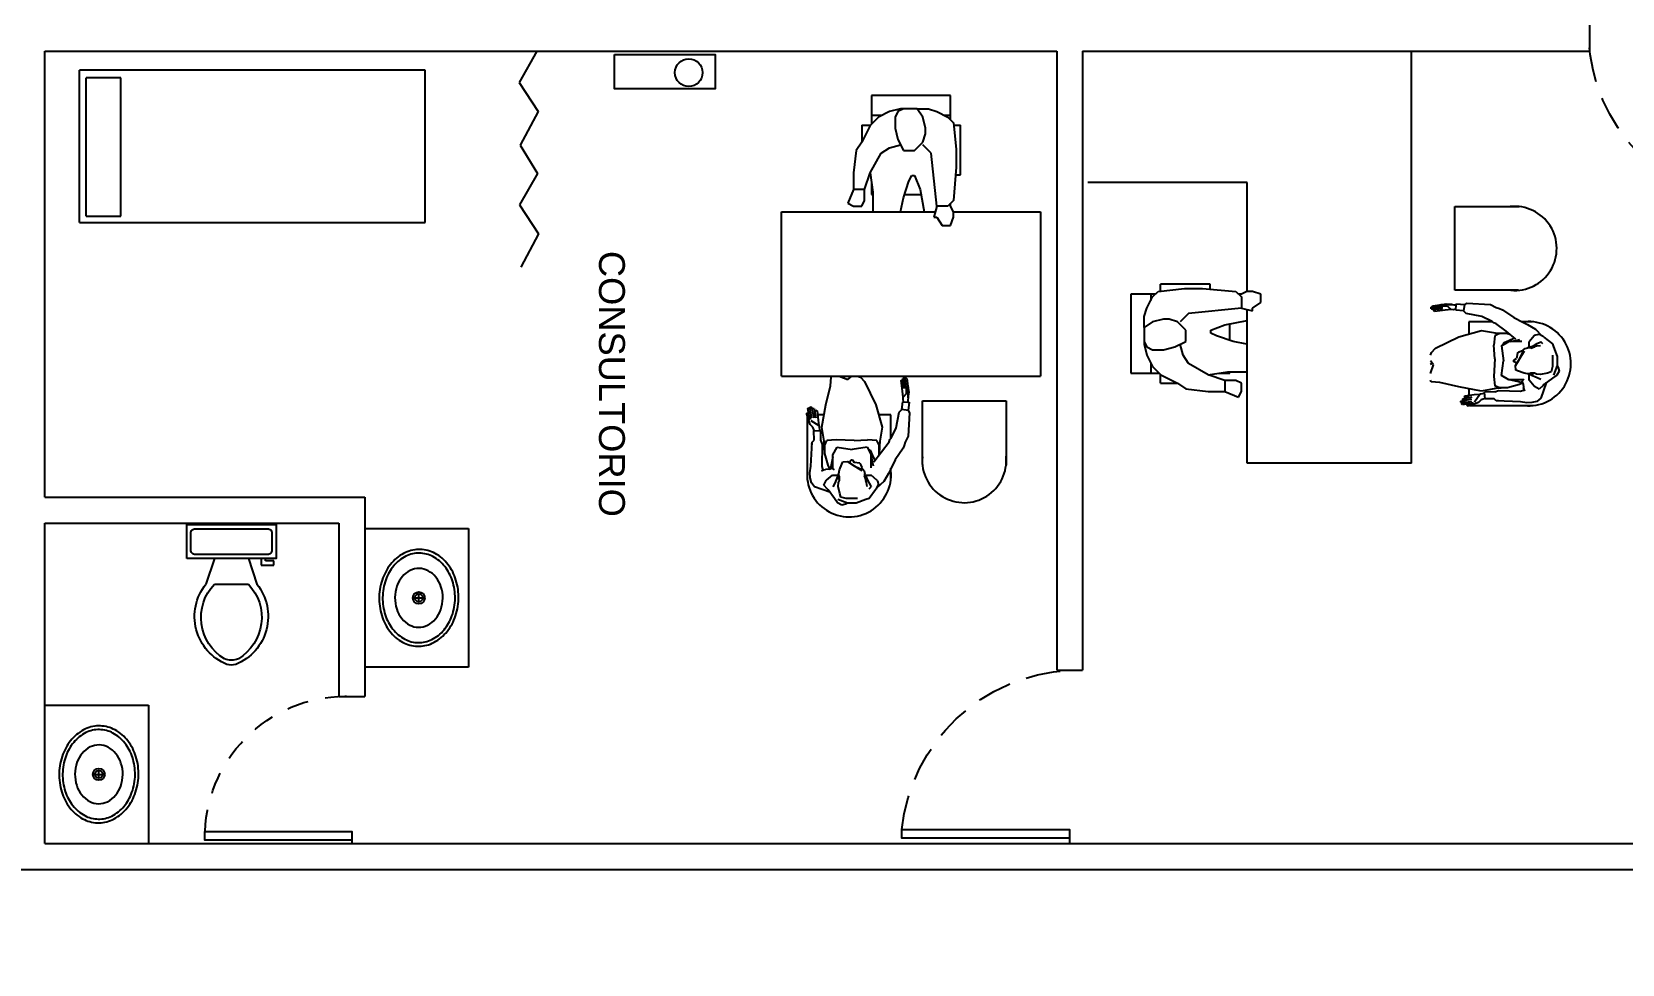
# Model space of a CAD drawing. Header units: millimetres. Extents: x -1615 to -538, y 177 to 397.
# Drawn here: x -1153.12 to -1143.93, y 309.18 to 314.56 of the extents above; entities that cross this region are included whole.
import ezdxf

# ---------------------------------------------------------------- set-up
doc = ezdxf.new("R2010")
doc.units = ezdxf.units.MM
doc.linetypes.add('HIDDEN2', pattern=[0.1875, 0.125, -0.0625])
doc.linetypes.add('OCULTA2', pattern=[0.3, 0.2, -0.1])
for name, color, linetype in [('MUEB', 251, 'Continuous'), ('MUROS', 1, 'Continuous'), ('VENT', 4, 'Continuous')]:
    doc.layers.add(name, color=color, linetype=linetype)
doc.layers.add('nom-esp', color=7, linetype='Continuous', lineweight=20)
doc.styles.get("Standard").update_dxf_attribs({"font": 'stylu.ttf'})
doc.dimstyles.new('ISO-25', dxfattribs={"dimtxt": 0.5, "dimasz": 0.5, "dimexe": 0.5, "dimexo": 0.625, "dimtad": 0, "dimtih": 1, "dimtoh": 1, "dimtxsty": 'Standard', "dimblk": 'ARCHTICK', "dimcen": 2.5, "dimadec": 0, "dimazin": 0, "dimtfac": 1, "dimtmove": 0, "dimatfit": 3, "dimfxl": 0, "dimarcsym": 0})

# ---------------------------------------------------------------- blocks, each defined once
blk = doc.blocks.new('A$C31F15ED4')
at = {"layer": 'VENT'}
blk.add_line((0, 0.03), (0, 0), dxfattribs=at)
blk.add_lwpolyline([(0, 0.03), (0.97, 0.03), (0.97, 0.08), (0, 0.08)], close=True, dxfattribs=at)
at = {"layer": 'VENT', "linetype": 'OCULTA2'}
blk.add_arc((-0.0506, -0.0247), 1.026, 5.85871, 87.1721, dxfattribs=at)
blk = doc.blocks.new('Sink - Oval top')
for p, q in [((-1, 0), (1, 0)), ((0, 1), (0, -1))]:
    blk.add_line(p, q)
at = {"linetype": 'Continuous'}
for points in [[(-12.23, 0.39, 0.117634), (-11.46, -3.36, 0.104469), (-8.88, -6.8, 0.090016), (-5.08, -9.07, 0.08192), (-0.32, -10.02, 0.08192), (4.49, -9.38, 0.090016), (8.42, -7.36, 0.104469), (11.22, -4.09, 0.117634), (12.23, -0.39, 0.117634), (11.46, 3.36, 0.104469), (8.88, 6.8, 0.090016), (5.08, 9.07, 0.08192), (0.32, 10.02, 0.08192), (-4.49, 9.38, 0.090016), (-8.42, 7.36, 0.104469), (-11.22, 4.09, 0.117634)], [(-11.29, 0.16, 0.118622), (-10.52, -3.25, 0.104678), (-8.07, -6.36, 0.089562), (-4.54, -8.37, 0.081185), (-0.13, -9.15, 0.081185), (4.3, -8.49, 0.089562), (7.89, -6.58, 0.104678), (10.42, -3.55, 0.118622), (11.29, -0.16, 0.118622), (10.52, 3.25, 0.104678), (8.07, 6.36, 0.089562), (4.54, 8.37, 0.081185), (0.13, 9.15, 0.081185), (-4.3, 8.49, 0.089562), (-7.89, 6.58, 0.104678), (-10.42, 3.55, 0.118622)], [(-7.42, 0.08, 0.118283), (-6.91, -2.17, 0.104607), (-5.29, -4.21, 0.089718), (-2.97, -5.53, 0.081436), (-0.07, -6.04, 0.081436), (2.84, -5.59, 0.089718), (5.2, -4.33, 0.104607), (6.86, -2.32, 0.118283), (7.42, -0.08, 0.118283), (6.91, 2.17, 0.104607), (5.29, 4.21, 0.089718), (2.97, 5.53, 0.081436), (0.07, 6.04, 0.081436), (-2.84, 5.59, 0.089718), (-5.2, 4.33, 0.104607), (-6.86, 2.32, 0.118283)]]:
    blk.add_lwpolyline(points, format="xyb", close=True, dxfattribs=at)
for radius in [1.5, 1]:
    blk.add_circle((0, 0), radius)
blk = doc.blocks.new('Toilet - top')
for p, q in [((9.5, -6), (9.5, -2)), ((-10, -8.5), (-8, -8.5)), ((-10, -9.5), (-10, -8.5)), ((-7, -9.5), (-10, -9.5)), ((-8, -8.5), (-8, -8)), ((-7, -8), (-7, -9.5)), ((-4, -8), (-6, -14)), ((4, -8), (6, -14)), ((4, -14), (-4, -14))]:
    blk.add_line(p, q)
blk.add_lwpolyline([(10.5, -8), (10.5, 0), (-10.5, 0), (-10.5, -8)], close=True)
for points in [[(-9.5, -2), (-9.5, -6)], [(8.5, -1), (-8.5, -1)], [(-8.5, -7), (8.5, -7)]]:
    blk.add_lwpolyline(points)
for centre, radius, start, end in [((-8.62, -1.88), 0.884, 81.8699, 188.1301), ((8.62, -1.88), 0.884, 351.8699, 98.1301), ((-8.62, -6.12), 0.884, 171.8699, 278.1301), ((8.62, -6.12), 0.884, 261.8699, 8.1301), ((3.52, -21.58), 12.17, 141.4691, 247.9714), ((4.2, -21.82), 11.33, 136.3677, 238.9468), ((-3.52, -21.58), 12.17, 292.0284, 38.5307), ((-4.2, -21.82), 11.33, 301.053, 43.6321), ((0, -27.88), 4, 245.7318, 294.2682), ((0, -29), 4, 254.8605, 285.1395)]:
    blk.add_arc(centre, radius, start, end)
blk = doc.blocks.new('A$C3FDD2C79')
at = {"layer": 'VENT'}
blk.add_line((0, 0.02), (0, 0), dxfattribs=at)
blk.add_lwpolyline([(0, 0.02), (0.85, 0.02), (0.85, 0.07), (0, 0.07)], close=True, dxfattribs=at)
at = {"layer": 'VENT', "linetype": 'HIDDEN2'}
blk.add_arc((0.0347, 0.0362), 0.8145, 2.37845, 92.4407, dxfattribs=at)
blk = doc.blocks.new('_ArchTick')
at = {"color": 0, "linetype": 'ByBlock', "const_width": 0.15}
blk.add_lwpolyline([(-0.5, -0.5), (0.5, 0.5)], dxfattribs=at)
blk = doc.blocks.new('*D241')
at = {"color": 0, "lineweight": -2}
for p, q in [((-1153.1949, 309.098), (-1153.1949, 306.9419)), ((-1143.1199, 309.098), (-1143.1199, 306.9419)), ((-1153.1949, 307.4419), (-1149.7732, 307.4419)), ((-1143.1199, 307.4419), (-1146.5416, 307.4419))]:
    blk.add_line(p, q, dxfattribs=at)
at = {"layer": 'Defpoints', "color": 0}
for p in [(-1153.1949, 309.723), (-1143.1199, 309.723), (-1143.1199, 307.4419)]:
    blk.add_point(p, dxfattribs=at)
at = {"color": 0, "lineweight": -2, "xscale": 0.5, "yscale": 0.5, "zscale": 0.5, "rotation": 180}
blk.add_blockref('_ArchTick', (-1153.1949, 307.4419), dxfattribs=at)
at = {"color": 0, "lineweight": -2, "xscale": 0.5, "yscale": 0.5, "zscale": 0.5}
blk.add_blockref('_ArchTick', (-1143.1199, 307.4419), dxfattribs=at)
at = {"color": 0, "insert": (-1148.1574, 307.4419), "char_height": 0.5, "attachment_point": 5}
blk.add_mtext('10,08', dxfattribs=at)

msp = doc.modelspace()

# ---------------------------------------------------------------- linework, layer by layer
at = {"layer": 'MUEB'}
for p, q in [((-1150.1993, 314.4495), (-1150.3024, 314.2689)), ((-1145.1443, 312.0697), (-1145.1443, 314.4495)), ((-1150.8449, 314.3405), (-1152.8449, 314.3405)), ((-1152.8449, 313.4605), (-1152.8449, 314.3405)), ((-1152.6059, 314.2965), (-1152.8059, 314.2965)), ((-1152.8059, 313.4965), (-1152.8059, 314.2965)), ((-1152.6059, 313.4965), (-1152.6059, 314.2965)), ((-1150.8449, 313.4605), (-1150.8449, 314.3405)), ((-1150.3024, 314.2689), (-1150.1929, 314.1012)), ((-1147.8079, 314.1933), (-1148.2647, 314.1933)), ((-1148.2647, 314.1933), (-1148.2647, 314.03)), ((-1147.8079, 314.0532), (-1147.8079, 314.1933)), ((-1150.1929, 314.1012), (-1150.296, 313.9077)), ((-1148.1612, 314.1013), (-1148.2255, 314.0692)), ((-1148.0969, 314.1174), (-1148.1612, 314.1013)), ((-1148.113, 314.1013), (-1148.1291, 314.0692)), ((-1148.081, 314.1174), (-1148.113, 314.1013)), ((-1148.0007, 314.1174), (-1148.0969, 314.1174)), ((-1147.9686, 314.0692), (-1148.0007, 314.1174)), ((-1148.0007, 314.1174), (-1147.9364, 314.1174)), ((-1147.9364, 314.1174), (-1147.8882, 314.1013)), ((-1147.8882, 314.1013), (-1147.8239, 314.0692)), ((-1148.2737, 314.021), (-1148.3219, 313.9245)), ((-1148.3218, 314.022), (-1148.2727, 314.022)), ((-1148.3218, 314.022), (-1148.3218, 313.9249)), ((-1148.2255, 314.0692), (-1148.2737, 314.021)), ((-1148.2057, 314.0791), (-1148.2647, 314.0791)), ((-1148.1291, 314.0692), (-1148.1291, 314.0049)), ((-1148.1291, 314.0049), (-1148.113, 313.9406)), ((-1147.9525, 314.0049), (-1147.9686, 314.0692)), ((-1147.9525, 313.9728), (-1147.9525, 314.0049)), ((-1147.8079, 314.0791), (-1147.8437, 314.0791)), ((-1147.8239, 314.0692), (-1147.7918, 314.037)), ((-1147.7918, 314.037), (-1147.7757, 313.8849)), ((-1147.7902, 314.022), (-1147.7508, 314.022)), ((-1147.7508, 313.7365), (-1147.7508, 314.022)), ((-1150.296, 313.9077), (-1150.1967, 313.7439)), ((-1148.3219, 313.9245), (-1148.3541, 313.8763)), ((-1148.1612, 313.8924), (-1148.0969, 313.9085)), ((-1148.113, 313.9406), (-1148.081, 313.8763)), ((-1148.0168, 313.8763), (-1147.9686, 313.9245)), ((-1147.9686, 313.9245), (-1147.9525, 313.9728)), ((-1147.9203, 313.8603), (-1147.9686, 313.9085)), ((-1148.3541, 313.8763), (-1148.3701, 313.7478)), ((-1148.2737, 313.7478), (-1148.2094, 313.8603)), ((-1148.2094, 313.8603), (-1148.1612, 313.8924)), ((-1148.081, 313.8763), (-1148.0168, 313.8763)), ((-1147.8882, 313.5551), (-1147.9203, 313.8603)), ((-1147.7757, 313.8849), (-1147.7757, 313.7799)), ((-1150.1967, 313.7439), (-1150.2998, 313.5633)), ((-1148.3701, 313.7478), (-1148.3701, 313.6515)), ((-1148.3059, 313.6515), (-1148.2737, 313.7478)), ((-1148.2775, 313.7365), (-1148.2721, 313.7365)), ((-1148.2737, 313.7478), (-1148.2576, 313.6355)), ((-1148.0489, 313.6996), (-1148.0328, 313.7317)), ((-1148.0328, 313.7317), (-1148.0168, 313.7317)), ((-1148.0168, 313.7317), (-1147.9846, 313.6515)), ((-1147.7757, 313.7799), (-1147.7918, 313.5872)), ((-1147.7793, 313.7365), (-1147.7508, 313.7365)), ((-1148.3701, 313.6515), (-1148.4023, 313.5712)), ((-1148.3059, 313.6515), (-1148.3701, 313.6515)), ((-1148.3059, 313.5872), (-1148.3059, 313.6515)), ((-1148.2647, 313.6845), (-1148.2647, 313.6224)), ((-1148.2647, 313.6224), (-1148.2576, 313.6224)), ((-1148.2576, 313.6355), (-1148.2576, 313.523)), ((-1148.081, 313.6033), (-1148.0489, 313.6996)), ((-1148.0747, 313.6224), (-1147.9793, 313.6224)), ((-1147.9846, 313.6515), (-1147.9611, 313.5224)), ((-1146.0943, 313.691), (-1147.0157, 313.691)), ((-1146.0943, 313.0627), (-1146.0943, 313.691)), ((-1150.2998, 313.5633), (-1150.1902, 313.3956)), ((-1148.4023, 313.5712), (-1148.3701, 313.5551)), ((-1148.3701, 313.5551), (-1148.3219, 313.5551)), ((-1148.3219, 313.5551), (-1148.3059, 313.5872)), ((-1148.0969, 313.523), (-1148.081, 313.6033)), ((-1147.8882, 313.5551), (-1147.9043, 313.4908)), ((-1147.8239, 313.5551), (-1147.8882, 313.5551)), ((-1147.7918, 313.5872), (-1147.8239, 313.5551)), ((-1147.8079, 313.5551), (-1147.8079, 313.5712)), ((-1147.7918, 313.523), (-1147.8079, 313.5551)), ((-1144.8932, 313.5523), (-1144.5214, 313.5523)), ((-1144.8932, 313.0687), (-1144.8932, 313.5523)), ((-1152.8449, 313.4605), (-1150.8449, 313.4605)), ((-1152.8059, 313.4965), (-1152.6059, 313.4965)), ((-1148.7848, 312.5724), (-1148.7848, 313.5224)), ((-1148.7848, 313.5224), (-1147.8964, 313.5224)), ((-1148.0972, 313.5224), (-1148.0969, 313.523)), ((-1147.9043, 313.4908), (-1147.8882, 313.4908)), ((-1147.8882, 313.4908), (-1147.8561, 313.4426)), ((-1147.8561, 313.4426), (-1147.8079, 313.4426)), ((-1147.8079, 313.4426), (-1147.7918, 313.4908)), ((-1147.7918, 313.4908), (-1147.7918, 313.523)), ((-1147.7918, 313.5224), (-1147.2878, 313.5224)), ((-1147.2878, 313.5224), (-1147.2878, 312.5724)), ((-1150.1902, 313.3956), (-1150.2934, 313.2022)), ((-1146.609, 313.0627), (-1146.4568, 313.0788)), ((-1146.5939, 313.0643), (-1146.5939, 313.1037)), ((-1146.3084, 313.1037), (-1146.5939, 313.1037)), ((-1146.4568, 313.0788), (-1146.3518, 313.0788)), ((-1146.3518, 313.0788), (-1146.1592, 313.0627)), ((-1146.3084, 313.0752), (-1146.3084, 313.1037)), ((-1146.7652, 313.0466), (-1146.7652, 312.5898)), ((-1146.6251, 313.0466), (-1146.7652, 313.0466)), ((-1146.6732, 312.9663), (-1146.6411, 313.0306)), ((-1146.651, 313.0466), (-1146.651, 313.0108)), ((-1146.6411, 313.0306), (-1146.609, 313.0627)), ((-1146.1592, 313.0627), (-1146.127, 313.0306)), ((-1146.127, 313.0467), (-1146.1431, 313.0467)), ((-1146.0949, 313.0627), (-1146.127, 313.0467)), ((-1146.127, 313.0306), (-1146.127, 312.9663)), ((-1146.0627, 313.0627), (-1146.0949, 313.0627)), ((-1146.0145, 313.0467), (-1146.0627, 313.0627)), ((-1146.0627, 312.9663), (-1146.0145, 312.9984)), ((-1146.0145, 312.9984), (-1146.0145, 313.0467)), ((-1145.0216, 312.9797), (-1144.9774, 312.9854)), ((-1145.0216, 312.9754), (-1145.0216, 312.9797)), ((-1144.9788, 312.9839), (-1144.9717, 312.9868)), ((-1144.9774, 312.9782), (-1144.9788, 312.9839)), ((-1144.9589, 312.9768), (-1144.9774, 312.9782)), ((-1144.9717, 312.9868), (-1144.9403, 312.9868)), ((-1144.9646, 312.9868), (-1144.9432, 312.9911)), ((-1144.9432, 312.9911), (-1144.919, 312.9868)), ((-1144.909, 312.9868), (-1144.9403, 312.9868)), ((-1144.9389, 312.9868), (-1144.909, 312.9868)), ((-1144.909, 312.9868), (-1144.899, 312.9839)), ((-1144.899, 312.9839), (-1144.8848, 312.9839)), ((-1144.5251, 313.0687), (-1144.8932, 313.0687)), ((-1144.8872, 312.9548), (-1144.8848, 312.9839)), ((-1144.8848, 312.9839), (-1144.8843, 312.9915)), ((-1144.8843, 312.9915), (-1144.8363, 312.9868)), ((-1144.8363, 312.9868), (-1144.842, 312.9497)), ((-1144.8363, 312.9868), (-1144.8235, 312.9939)), ((-1144.8235, 312.9939), (-1144.6876, 312.9863)), ((-1144.6876, 312.9863), (-1144.654, 312.9697)), ((-1146.6893, 312.9181), (-1146.6732, 312.9663)), ((-1146.6893, 312.8538), (-1146.6893, 312.9181)), ((-1146.6411, 312.886), (-1146.6893, 312.8538)), ((-1146.5768, 312.902), (-1146.6411, 312.886)), ((-1146.5447, 312.902), (-1146.5768, 312.902)), ((-1146.4965, 312.886), (-1146.5447, 312.902)), ((-1146.4483, 312.8377), (-1146.4965, 312.886)), ((-1146.4322, 312.9342), (-1146.4804, 312.886)), ((-1146.127, 312.9663), (-1146.4322, 312.9342)), ((-1146.2234, 312.8699), (-1146.0943, 312.8934)), ((-1146.127, 312.9663), (-1146.0627, 312.9502)), ((-1146.0943, 312.0697), (-1146.0943, 312.9581)), ((-1146.0627, 312.9502), (-1146.0627, 312.9663)), ((-1145.0301, 312.9711), (-1145.0216, 312.9725)), ((-1145.0301, 312.9668), (-1145.0301, 312.9711)), ((-1144.9631, 312.9683), (-1145.0301, 312.9611)), ((-1145.0301, 312.9611), (-1145.0301, 312.9668)), ((-1144.9603, 312.9768), (-1145.0216, 312.9697)), ((-1145.0216, 312.9697), (-1145.0216, 312.9754)), ((-1145.0216, 312.9611), (-1145.0216, 312.9626)), ((-1145.0216, 312.9554), (-1145.0216, 312.9611)), ((-1144.9646, 312.9611), (-1145.0216, 312.9554)), ((-1145.013, 312.9497), (-1145.013, 312.9554)), ((-1145.0102, 312.9469), (-1145.013, 312.9497)), ((-1144.9489, 312.954), (-1145.0102, 312.9469)), ((-1144.9603, 312.9768), (-1144.9603, 312.9768)), ((-1144.9346, 312.9768), (-1144.9589, 312.9768)), ((-1144.9133, 312.9583), (-1144.9489, 312.954)), ((-1144.9346, 312.9768), (-1144.9133, 312.9583)), ((-1144.9019, 312.9569), (-1144.9133, 312.9583)), ((-1144.8868, 312.9599), (-1144.9019, 312.9569)), ((-1144.842, 312.9497), (-1144.8872, 312.9548)), ((-1144.8278, 312.9341), (-1144.842, 312.9497)), ((-1144.7366, 312.917), (-1144.8278, 312.9341)), ((-1144.8113, 312.8869), (-1144.8113, 312.816)), ((-1144.6754, 312.8869), (-1144.8113, 312.8869)), ((-1144.6768, 312.8885), (-1144.7366, 312.917)), ((-1144.6696, 312.8799), (-1144.6768, 312.8885)), ((-1144.654, 312.9697), (-1144.6346, 312.9641)), ((-1144.6346, 312.9641), (-1144.6184, 312.9569)), ((-1144.6184, 312.9569), (-1144.5521, 312.912)), ((-1144.5521, 312.912), (-1144.5001, 312.8852)), ((-1144.4433, 312.8869), (-1144.5033, 312.8869)), ((-1146.6893, 312.8538), (-1146.6893, 312.7576)), ((-1146.4483, 312.7735), (-1146.4483, 312.8377)), ((-1146.3036, 312.8377), (-1146.2234, 312.8699)), ((-1146.3036, 312.8217), (-1146.3036, 312.8377)), ((-1146.2715, 312.8056), (-1146.3036, 312.8217)), ((-1146.1752, 312.7735), (-1146.2715, 312.8056)), ((-1146.1943, 312.7798), (-1146.1943, 312.8752)), ((-1145.0045, 312.7346), (-1144.8691, 312.8001)), ((-1144.8691, 312.8001), (-1144.7395, 312.8358)), ((-1144.7395, 312.8358), (-1144.6354, 312.8187)), ((-1144.6554, 312.8771), (-1144.6696, 312.8799)), ((-1144.6625, 312.8058), (-1144.6668, 312.7517)), ((-1144.6625, 312.8229), (-1144.5884, 312.8187)), ((-1144.6354, 312.8187), (-1144.6625, 312.8058)), ((-1144.597, 312.8329), (-1144.6554, 312.8771)), ((-1144.5884, 312.8187), (-1144.6354, 312.8187)), ((-1144.5404, 312.7872), (-1144.597, 312.8329)), ((-1144.5884, 312.8187), (-1144.5749, 312.8151)), ((-1144.5001, 312.8852), (-1144.4733, 312.8719)), ((-1144.4733, 312.8719), (-1144.4269, 312.8449)), ((-1144.4346, 312.8058), (-1144.4631, 312.7716)), ((-1144.4346, 312.8058), (-1144.4317, 312.8087)), ((-1144.4317, 312.8087), (-1144.4072, 312.815)), ((-1144.4269, 312.8449), (-1144.3897, 312.8057)), ((-1144.3818, 312.8016), (-1144.4072, 312.815)), ((-1144.379, 312.7973), (-1144.3818, 312.8016)), ((-1144.379, 312.7973), (-1144.3277, 312.7602)), ((-1146.6893, 312.7735), (-1146.6732, 312.7415)), ((-1146.6893, 312.7576), (-1146.6732, 312.6933)), ((-1146.6732, 312.7415), (-1146.6411, 312.7254)), ((-1146.6411, 312.7254), (-1146.5768, 312.7254)), ((-1146.5768, 312.7254), (-1146.5125, 312.7415)), ((-1146.5125, 312.7415), (-1146.4483, 312.7735)), ((-1146.4643, 312.6933), (-1146.4804, 312.7576)), ((-1146.0949, 312.7576), (-1146.1752, 312.7735)), ((-1146.0943, 312.7573), (-1146.0949, 312.7576)), ((-1145.0346, 312.6938), (-1145.0287, 312.7104)), ((-1145.0287, 312.7104), (-1145.0045, 312.7346)), ((-1144.6625, 312.6733), (-1144.6668, 312.7517)), ((-1144.6241, 312.7488), (-1144.5813, 312.7731)), ((-1144.6241, 312.7488), (-1144.6112, 312.6619)), ((-1144.6127, 312.7545), (-1144.607, 312.7674)), ((-1144.607, 312.7674), (-1144.5813, 312.7788)), ((-1144.5813, 312.7788), (-1144.5483, 312.7936)), ((-1144.5699, 312.7731), (-1144.5813, 312.7731)), ((-1144.5699, 312.7731), (-1144.5172, 312.7845)), ((-1144.5443, 312.7731), (-1144.5699, 312.7731)), ((-1144.5058, 312.7731), (-1144.5443, 312.7731)), ((-1144.5314, 312.7061), (-1144.5371, 312.6748)), ((-1144.5314, 312.7061), (-1144.5215, 312.7132)), ((-1144.5229, 312.6648), (-1144.4901, 312.7189)), ((-1144.5215, 312.7132), (-1144.5072, 312.7189)), ((-1144.5172, 312.6748), (-1144.5001, 312.7118)), ((-1144.5072, 312.7189), (-1144.4992, 312.7199)), ((-1144.5001, 312.7118), (-1144.4987, 312.7246)), ((-1144.4987, 312.7246), (-1144.4873, 312.7317)), ((-1144.4873, 312.7317), (-1144.473, 312.736)), ((-1144.4631, 312.736), (-1144.473, 312.736)), ((-1144.4631, 312.7403), (-1144.4631, 312.7716)), ((-1144.4631, 312.736), (-1144.4574, 312.7417)), ((-1144.4545, 312.7346), (-1144.4631, 312.736)), ((-1144.4574, 312.7417), (-1144.4388, 312.7488)), ((-1144.4545, 312.7346), (-1144.4331, 312.7417)), ((-1144.4388, 312.7488), (-1144.4175, 312.7617)), ((-1144.4203, 312.746), (-1144.4331, 312.7417)), ((-1144.3975, 312.7488), (-1144.4203, 312.746)), ((-1144.4175, 312.7617), (-1144.3961, 312.7716)), ((-1144.3847, 312.7602), (-1144.3961, 312.7716)), ((-1144.3277, 312.7602), (-1144.322, 312.7417)), ((-1144.322, 312.7417), (-1144.3021, 312.6862)), ((-1146.6732, 312.6933), (-1146.6411, 312.629)), ((-1146.651, 312.6488), (-1146.651, 312.5898)), ((-1146.6411, 312.629), (-1146.5929, 312.5808)), ((-1146.4322, 312.6451), (-1146.4643, 312.6933)), ((-1146.3197, 312.5808), (-1146.4322, 312.6451)), ((-1145.0159, 312.6377), (-1145.0346, 312.6604)), ((-1145.0346, 312.6411), (-1145.0238, 312.6474)), ((-1145.0346, 312.5874), (-1145.0159, 312.6377)), ((-1144.6625, 312.6733), (-1144.6668, 312.5707)), ((-1144.6241, 312.5764), (-1144.6112, 312.6619)), ((-1144.5514, 312.6648), (-1144.5371, 312.6748)), ((-1144.5514, 312.6562), (-1144.5514, 312.6648)), ((-1144.5371, 312.6491), (-1144.5514, 312.6562)), ((-1144.5428, 312.6349), (-1144.5172, 312.6748)), ((-1144.5229, 312.6648), (-1144.5428, 312.6349)), ((-1144.54, 312.6078), (-1144.5428, 312.6349)), ((-1144.5371, 312.6448), (-1144.5371, 312.6491)), ((-1144.5371, 312.6448), (-1144.5371, 312.6491)), ((-1144.5371, 312.6448), (-1144.5371, 312.6448)), ((-1144.5229, 312.6648), (-1144.5172, 312.6748)), ((-1144.3291, 312.6277), (-1144.3362, 312.5978)), ((-1144.3291, 312.6933), (-1144.3291, 312.6277)), ((-1144.3021, 312.6349), (-1144.322, 312.5793)), ((-1144.3021, 312.6862), (-1144.3021, 312.6349)), ((-1144.3021, 312.632), (-1144.2949, 312.6235)), ((-1144.2949, 312.6235), (-1144.2892, 312.6021)), ((-1148.7848, 312.5724), (-1147.2878, 312.5724)), ((-1148.5033, 312.5166), (-1148.499, 312.5678)), ((-1148.499, 312.5678), (-1148.4905, 312.5724)), ((-1148.4905, 312.5721), (-1148.4906, 312.5724)), ((-1148.4525, 312.5724), (-1148.4021, 312.5536)), ((-1148.4021, 312.5536), (-1148.3794, 312.5724)), ((-1148.3987, 312.5724), (-1148.3925, 312.5616)), ((-1148.3461, 312.5724), (-1148.3295, 312.5664)), ((-1148.3295, 312.5664), (-1148.3053, 312.5422)), ((-1148.3053, 312.5422), (-1148.2397, 312.4068)), ((-1148.093, 312.5479), (-1148.0901, 312.5507)), ((-1148.0858, 312.4866), (-1148.093, 312.5479)), ((-1148.0901, 312.5507), (-1148.0844, 312.5507)), ((-1148.0844, 312.5593), (-1148.0787, 312.5593)), ((-1148.0787, 312.5023), (-1148.0844, 312.5593)), ((-1148.0787, 312.5678), (-1148.073, 312.5678)), ((-1148.0716, 312.5009), (-1148.0787, 312.5678)), ((-1148.0787, 312.5593), (-1148.0773, 312.5593)), ((-1148.073, 312.5678), (-1148.0688, 312.5678)), ((-1148.0702, 312.5593), (-1148.0645, 312.5593)), ((-1148.0631, 312.498), (-1148.0702, 312.5593)), ((-1148.0688, 312.5678), (-1148.0673, 312.5593)), ((-1148.0645, 312.5593), (-1148.0602, 312.5593)), ((-1148.0602, 312.5593), (-1148.0545, 312.5151)), ((-1146.7652, 312.5898), (-1146.6019, 312.5898)), ((-1146.5939, 312.5328), (-1146.5939, 312.5818)), ((-1146.5939, 312.5328), (-1146.4968, 312.5328)), ((-1146.5929, 312.5808), (-1146.4965, 312.5326)), ((-1146.4965, 312.5326), (-1146.4483, 312.5004)), ((-1146.3197, 312.5808), (-1146.2074, 312.5969)), ((-1146.2234, 312.5486), (-1146.3197, 312.5808)), ((-1146.3084, 312.577), (-1146.3084, 312.5824)), ((-1146.2564, 312.5898), (-1146.1943, 312.5898)), ((-1146.1592, 312.5486), (-1146.2234, 312.5486)), ((-1146.2234, 312.5486), (-1146.2234, 312.4844)), ((-1146.2074, 312.5969), (-1146.0949, 312.5969)), ((-1146.1943, 312.5898), (-1146.1943, 312.5969)), ((-1146.127, 312.5326), (-1146.1592, 312.5486)), ((-1146.127, 312.4844), (-1146.127, 312.5326)), ((-1145.0344, 312.5494), (-1145.0346, 312.5493)), ((-1145.0301, 312.5408), (-1145.0346, 312.5493)), ((-1144.9788, 312.5366), (-1145.0301, 312.5408)), ((-1144.8691, 312.5109), (-1144.9788, 312.5366)), ((-1144.6668, 312.5707), (-1144.6625, 312.5166)), ((-1144.5813, 312.5508), (-1144.6241, 312.5764)), ((-1144.52, 312.5237), (-1144.5884, 312.5052)), ((-1144.5699, 312.5508), (-1144.5813, 312.5508)), ((-1144.5443, 312.5508), (-1144.5699, 312.5508)), ((-1144.5699, 312.5508), (-1144.5015, 312.5366)), ((-1144.5001, 312.5508), (-1144.5443, 312.5508)), ((-1144.5044, 312.5935), (-1144.54, 312.6078)), ((-1144.4995, 312.5343), (-1144.52, 312.5237)), ((-1144.493, 312.5893), (-1144.5044, 312.5935)), ((-1144.5044, 312.5451), (-1144.4944, 312.5579)), ((-1144.4972, 312.5294), (-1144.5044, 312.5451)), ((-1144.4972, 312.5294), (-1144.4951, 312.5076)), ((-1144.473, 312.5864), (-1144.493, 312.5893)), ((-1144.4631, 312.5864), (-1144.473, 312.5864)), ((-1144.4616, 312.5821), (-1144.473, 312.5864)), ((-1144.4545, 312.5893), (-1144.4631, 312.5864)), ((-1144.4631, 312.5494), (-1144.4631, 312.5821)), ((-1144.4346, 312.5152), (-1144.4631, 312.5494)), ((-1144.4574, 312.5821), (-1144.4616, 312.5821)), ((-1144.4388, 312.5793), (-1144.4574, 312.5821)), ((-1144.4331, 312.5893), (-1144.4545, 312.5893)), ((-1144.4175, 312.5636), (-1144.4545, 312.5793)), ((-1144.4203, 312.5836), (-1144.4331, 312.5893)), ((-1144.3975, 312.5821), (-1144.4203, 312.5836)), ((-1144.3961, 312.5537), (-1144.4175, 312.5636)), ((-1144.3818, 312.5195), (-1144.4061, 312.4981)), ((-1144.3576, 312.5907), (-1144.3975, 312.5821)), ((-1144.3641, 312.5345), (-1144.3965, 312.4448)), ((-1144.379, 312.5237), (-1144.3818, 312.5195)), ((-1144.3277, 312.5608), (-1144.379, 312.5237)), ((-1144.3641, 312.5373), (-1144.3641, 312.5345)), ((-1144.3362, 312.5978), (-1144.3576, 312.5907)), ((-1144.3035, 312.5779), (-1144.3277, 312.5608)), ((-1144.2892, 312.6021), (-1144.3035, 312.5779)), ((-1148.529, 312.4068), (-1148.5033, 312.5166)), ((-1148.0816, 312.451), (-1148.0858, 312.4866)), ((-1148.083, 312.4396), (-1148.0816, 312.451)), ((-1148.08, 312.4245), (-1148.083, 312.4396)), ((-1148.0631, 312.4724), (-1148.0816, 312.451)), ((-1148.0631, 312.4966), (-1148.0616, 312.5151)), ((-1148.0631, 312.498), (-1148.0631, 312.498)), ((-1148.0631, 312.4724), (-1148.0631, 312.4966)), ((-1148.0616, 312.5151), (-1148.0559, 312.5166)), ((-1148.0559, 312.5166), (-1148.0531, 312.5094)), ((-1148.0531, 312.4467), (-1148.0559, 312.4368)), ((-1148.0559, 312.4368), (-1148.0559, 312.4225)), ((-1148.0531, 312.5094), (-1148.0531, 312.4781)), ((-1148.0531, 312.5023), (-1148.0488, 312.4809)), ((-1148.0488, 312.4809), (-1148.0531, 312.4567)), ((-1148.0531, 312.4467), (-1148.0531, 312.4781)), ((-1148.0531, 312.4767), (-1148.0531, 312.4467)), ((-1147.9712, 312.0629), (-1147.9712, 312.4309)), ((-1147.9712, 312.4309), (-1147.4876, 312.4309)), ((-1147.4876, 312.4309), (-1147.4876, 312.0591)), ((-1146.4483, 312.5004), (-1146.3197, 312.4844)), ((-1146.3197, 312.4844), (-1146.2234, 312.4844)), ((-1146.2234, 312.4844), (-1146.1431, 312.4522)), ((-1146.1431, 312.4522), (-1146.127, 312.4844)), ((-1144.7395, 312.4867), (-1144.8691, 312.5109)), ((-1144.8577, 312.4283), (-1144.795, 312.4411)), ((-1144.8577, 312.4226), (-1144.8577, 312.4283)), ((-1144.852, 312.4169), (-1144.795, 312.4283)), ((-1144.8477, 312.4425), (-1144.7936, 312.4525)), ((-1144.8477, 312.4368), (-1144.8477, 312.4425)), ((-1144.8449, 312.4325), (-1144.8477, 312.4368)), ((-1144.8264, 312.4354), (-1144.8449, 312.4325)), ((-1144.8392, 312.4525), (-1144.8349, 312.4596)), ((-1144.8349, 312.4496), (-1144.8392, 312.4525)), ((-1144.8349, 312.4596), (-1144.7808, 312.4667)), ((-1144.8107, 312.4496), (-1144.8349, 312.4496)), ((-1144.8113, 312.5001), (-1144.8113, 312.4627)), ((-1144.8113, 312.4496), (-1144.8113, 312.4492)), ((-1144.7808, 312.4667), (-1144.7494, 312.4696)), ((-1144.7793, 312.424), (-1144.7494, 312.4696)), ((-1144.7409, 312.4354), (-1144.7566, 312.4197)), ((-1144.7494, 312.4696), (-1144.7437, 312.471)), ((-1144.7437, 312.471), (-1144.7209, 312.4739)), ((-1144.7181, 312.4439), (-1144.7409, 312.4354)), ((-1144.6354, 312.5052), (-1144.7395, 312.4867)), ((-1144.6611, 312.4824), (-1144.7209, 312.481)), ((-1144.7186, 312.441), (-1144.7209, 312.481)), ((-1144.6654, 312.4425), (-1144.7186, 312.441)), ((-1144.654, 312.4311), (-1144.6654, 312.4425)), ((-1144.6354, 312.5052), (-1144.6625, 312.5166)), ((-1144.5884, 312.5052), (-1144.6625, 312.5009)), ((-1144.6611, 312.4824), (-1144.6397, 312.4895)), ((-1144.5143, 312.424), (-1144.654, 312.4311)), ((-1144.6411, 312.4297), (-1144.654, 312.4311)), ((-1144.6397, 312.4895), (-1144.5129, 312.4867)), ((-1144.5884, 312.5052), (-1144.6354, 312.5052)), ((-1144.5129, 312.4867), (-1144.4915, 312.4938)), ((-1144.493, 312.4967), (-1144.4951, 312.5076)), ((-1144.4875, 312.4854), (-1144.493, 312.4967)), ((-1144.4183, 312.427), (-1144.4483, 312.42)), ((-1144.4317, 312.5123), (-1144.4346, 312.5152)), ((-1144.4061, 312.4981), (-1144.4317, 312.5123)), ((-1144.3965, 312.4448), (-1144.4183, 312.427)), ((-1148.6401, 312.3527), (-1148.6387, 312.3584)), ((-1148.6301, 312.3242), (-1148.6401, 312.3527)), ((-1148.6387, 312.3584), (-1148.6344, 312.3613)), ((-1148.6366, 312.3427), (-1148.6366, 311.9772)), ((-1148.6344, 312.3613), (-1148.6258, 312.3427)), ((-1148.633, 312.3869), (-1148.6287, 312.3897)), ((-1148.6258, 312.3442), (-1148.633, 312.3869)), ((-1148.6287, 312.3897), (-1148.623, 312.3897)), ((-1148.6266, 312.349), (-1148.6287, 312.349)), ((-1148.6258, 312.3427), (-1148.6187, 312.3228)), ((-1148.623, 312.3897), (-1148.6116, 312.3328)), ((-1148.6201, 312.3912), (-1148.6173, 312.3954)), ((-1148.6173, 312.3613), (-1148.6201, 312.3912)), ((-1148.6173, 312.3954), (-1148.6116, 312.3954)), ((-1148.6116, 312.3954), (-1148.5988, 312.3328)), ((-1148.6073, 312.3826), (-1148.603, 312.3855)), ((-1148.6045, 312.3641), (-1148.6073, 312.3826)), ((-1148.603, 312.3855), (-1148.5973, 312.3855)), ((-1148.5973, 312.3855), (-1148.5874, 312.3313)), ((-1148.5902, 312.349), (-1148.5906, 312.349)), ((-1148.5902, 312.3727), (-1148.5874, 312.3769)), ((-1148.5902, 312.3484), (-1148.5902, 312.3727)), ((-1148.5874, 312.3769), (-1148.5802, 312.3727)), ((-1148.5802, 312.3727), (-1148.5731, 312.3185)), ((-1148.5398, 312.349), (-1148.5771, 312.349)), ((-1148.5532, 312.2772), (-1148.529, 312.4068)), ((-1148.2397, 312.4068), (-1148.2041, 312.2772)), ((-1148.153, 312.349), (-1148.2238, 312.349)), ((-1148.153, 312.2132), (-1148.153, 312.349)), ((-1148.1229, 312.2743), (-1148.1058, 312.3655)), ((-1148.1058, 312.3655), (-1148.0901, 312.3798)), ((-1148.0901, 312.3798), (-1148.0851, 312.4249)), ((-1148.0531, 312.3741), (-1148.0901, 312.3798)), ((-1148.0851, 312.4249), (-1148.0559, 312.4225)), ((-1148.0559, 312.4225), (-1148.0484, 312.422)), ((-1148.046, 312.3613), (-1148.0536, 312.2253)), ((-1148.0484, 312.422), (-1148.0531, 312.3741)), ((-1148.0531, 312.3741), (-1148.046, 312.3613)), ((-1144.8534, 312.4197), (-1144.8577, 312.4226)), ((-1144.8235, 312.4226), (-1144.8534, 312.4197)), ((-1144.852, 312.4112), (-1144.852, 312.4169)), ((-1144.8492, 312.4069), (-1144.852, 312.4112)), ((-1144.8064, 312.414), (-1144.8492, 312.4069)), ((-1144.8235, 312.4055), (-1144.805, 312.414)), ((-1144.8207, 312.4012), (-1144.8235, 312.4055)), ((-1144.815, 312.3998), (-1144.8207, 312.4012)), ((-1144.7865, 312.4097), (-1144.815, 312.3998)), ((-1144.8113, 312.4132), (-1144.8113, 312.4111)), ((-1144.805, 312.414), (-1144.785, 312.4211)), ((-1144.805, 312.4033), (-1144.4395, 312.4033)), ((-1144.7566, 312.4197), (-1144.7865, 312.4097)), ((-1144.4763, 312.4189), (-1144.5143, 312.424)), ((-1144.4483, 312.42), (-1144.4763, 312.4189)), ((-1148.6201, 312.2943), (-1148.6301, 312.3242)), ((-1148.6045, 312.2786), (-1148.6201, 312.2943)), ((-1148.6159, 312.3171), (-1148.5703, 312.2872)), ((-1148.5959, 312.2558), (-1148.6045, 312.2786)), ((-1148.5988, 312.2564), (-1148.5589, 312.2587)), ((-1148.5973, 312.2031), (-1148.5988, 312.2564)), ((-1148.5731, 312.3185), (-1148.5703, 312.2872)), ((-1148.5703, 312.2872), (-1148.5688, 312.2815)), ((-1148.5688, 312.2815), (-1148.566, 312.2587)), ((-1148.5574, 312.1988), (-1148.5589, 312.2587)), ((-1148.5347, 312.1732), (-1148.5532, 312.2772)), ((-1148.2041, 312.2772), (-1148.2212, 312.1732)), ((-1148.1514, 312.2145), (-1148.1229, 312.2743)), ((-1148.6159, 312.0521), (-1148.6087, 312.1917)), ((-1148.6102, 312.1789), (-1148.6087, 312.1917)), ((-1148.6087, 312.1917), (-1148.5973, 312.2031)), ((-1148.5574, 312.1988), (-1148.5503, 312.1775)), ((-1148.5503, 312.1775), (-1148.5532, 312.0507)), ((-1148.5347, 312.1262), (-1148.5389, 312.2003)), ((-1148.5347, 312.1732), (-1148.5233, 312.2003)), ((-1148.5347, 312.1262), (-1148.5347, 312.1732)), ((-1148.4691, 312.2045), (-1148.5233, 312.2003)), ((-1148.4891, 312.119), (-1148.4634, 312.1618)), ((-1148.3665, 312.2003), (-1148.4691, 312.2045)), ((-1148.4634, 312.1618), (-1148.3779, 312.149)), ((-1148.291, 312.1618), (-1148.3779, 312.149)), ((-1148.3665, 312.2003), (-1148.2882, 312.2045)), ((-1148.291, 312.1618), (-1148.2668, 312.119)), ((-1148.234, 312.2003), (-1148.2882, 312.2045)), ((-1148.2853, 312.1504), (-1148.2725, 312.1447)), ((-1148.2212, 312.1732), (-1148.234, 312.2003)), ((-1148.2169, 312.2003), (-1148.2212, 312.1262)), ((-1148.2212, 312.1262), (-1148.2212, 312.1732)), ((-1148.207, 312.1347), (-1148.1628, 312.1931)), ((-1148.1628, 312.1931), (-1148.1599, 312.2074)), ((-1148.1599, 312.2074), (-1148.1514, 312.2145)), ((-1148.083, 312.1561), (-1148.1279, 312.0899)), ((-1148.0757, 312.1724), (-1148.083, 312.1561)), ((-1148.0702, 312.1917), (-1148.0757, 312.1724)), ((-1148.0536, 312.2253), (-1148.0702, 312.1917)), ((-1148.5161, 312.0578), (-1148.5347, 312.1262)), ((-1148.4891, 312.1076), (-1148.5033, 312.0393)), ((-1148.4891, 312.1076), (-1148.4891, 312.119)), ((-1148.4891, 312.082), (-1148.4891, 312.1076)), ((-1148.4891, 312.0378), (-1148.4891, 312.082)), ((-1148.4463, 312.0421), (-1148.4321, 312.0777)), ((-1148.4321, 312.0777), (-1148.405, 312.0806)), ((-1148.405, 312.0806), (-1148.3651, 312.0549)), ((-1148.3751, 312.0606), (-1148.405, 312.0806)), ((-1148.395, 312.0749), (-1148.3907, 312.0749)), ((-1148.395, 312.0749), (-1148.3907, 312.0749)), ((-1148.395, 312.0749), (-1148.395, 312.0749)), ((-1148.3907, 312.0749), (-1148.3836, 312.0891)), ((-1148.3836, 312.0891), (-1148.3751, 312.0891)), ((-1148.3751, 312.0891), (-1148.3651, 312.0749)), ((-1148.3751, 312.0606), (-1148.3651, 312.0549)), ((-1148.3751, 312.0606), (-1148.3209, 312.0279)), ((-1148.3338, 312.0692), (-1148.3651, 312.0749)), ((-1148.3338, 312.0692), (-1148.3266, 312.0592)), ((-1148.3266, 312.0592), (-1148.3209, 312.045)), ((-1148.2725, 312.1447), (-1148.2611, 312.119)), ((-1148.2668, 312.1076), (-1148.2668, 312.119)), ((-1148.2668, 312.082), (-1148.2668, 312.1076)), ((-1148.2668, 312.1076), (-1148.2554, 312.0549)), ((-1148.2668, 312.0435), (-1148.2668, 312.082)), ((-1148.2611, 312.119), (-1148.2463, 312.086)), ((-1148.2526, 312.0781), (-1148.207, 312.1347)), ((-1148.2212, 312.1262), (-1148.2248, 312.1127)), ((-1148.1279, 312.0899), (-1148.1546, 312.0379)), ((-1145.1443, 312.0697), (-1146.0943, 312.0697)), ((-1148.621, 312.0141), (-1148.6159, 312.0521)), ((-1148.6198, 311.986), (-1148.621, 312.0141)), ((-1148.6128, 311.956), (-1148.6198, 311.986)), ((-1148.5545, 312.0252), (-1148.5432, 312.0307)), ((-1148.5532, 312.0507), (-1148.546, 312.0293)), ((-1148.5432, 312.0307), (-1148.5323, 312.0329)), ((-1148.5418, 311.9438), (-1148.5275, 311.9694)), ((-1148.5104, 312.035), (-1148.5323, 312.0329)), ((-1148.5275, 311.9694), (-1148.5247, 311.9723)), ((-1148.5247, 311.9723), (-1148.4905, 312.0008)), ((-1148.5055, 312.0372), (-1148.5161, 312.0578)), ((-1148.5104, 312.035), (-1148.4948, 312.0421)), ((-1148.4948, 312.0421), (-1148.4819, 312.0321)), ((-1148.4905, 312.0008), (-1148.4577, 312.0008)), ((-1148.4762, 311.9552), (-1148.4606, 311.9922)), ((-1148.4606, 311.9766), (-1148.4577, 311.9951)), ((-1148.4577, 311.9994), (-1148.4534, 312.0108)), ((-1148.4577, 311.9951), (-1148.4577, 311.9994)), ((-1148.4563, 311.958), (-1148.4506, 311.9709)), ((-1148.4534, 312.0108), (-1148.4506, 312.0307)), ((-1148.4534, 312.0008), (-1148.4534, 312.0108)), ((-1148.4506, 311.9922), (-1148.4534, 312.0008)), ((-1148.4506, 312.0307), (-1148.4463, 312.0421)), ((-1148.4506, 311.9709), (-1148.4506, 311.9922)), ((-1148.3651, 312.0549), (-1148.3281, 312.0378)), ((-1148.3281, 312.0378), (-1148.3152, 312.0364)), ((-1148.3209, 312.045), (-1148.32, 312.0369)), ((-1148.3152, 312.0364), (-1148.3081, 312.025)), ((-1148.3081, 312.025), (-1148.3038, 312.0108)), ((-1148.3053, 311.9922), (-1148.3038, 312.0008)), ((-1148.3053, 311.9922), (-1148.2981, 311.9709)), ((-1148.3038, 312.0008), (-1148.3038, 312.0108)), ((-1148.3038, 312.0008), (-1148.2981, 311.9951)), ((-1148.2996, 312.0008), (-1148.2682, 312.0008)), ((-1148.2981, 311.9951), (-1148.291, 311.9766)), ((-1148.2939, 311.958), (-1148.2981, 311.9709)), ((-1148.291, 311.9766), (-1148.2782, 311.9552)), ((-1148.234, 311.9723), (-1148.2682, 312.0008)), ((-1148.234, 311.9723), (-1148.2312, 311.9694)), ((-1148.2312, 311.9694), (-1148.2248, 311.945)), ((-1148.168, 312.011), (-1148.195, 311.9646)), ((-1148.1546, 312.0379), (-1148.168, 312.011)), ((-1148.153, 311.981), (-1148.153, 312.0411)), ((-1148.595, 311.9342), (-1148.6128, 311.956)), ((-1148.5054, 311.9018), (-1148.595, 311.9342)), ((-1148.5204, 311.9196), (-1148.5418, 311.9438)), ((-1148.5161, 311.9167), (-1148.5204, 311.9196)), ((-1148.4791, 311.8654), (-1148.5161, 311.9167)), ((-1148.5025, 311.9018), (-1148.5054, 311.9018)), ((-1148.4862, 311.9338), (-1148.4762, 311.9552)), ((-1148.4577, 311.9352), (-1148.4563, 311.958)), ((-1148.4492, 311.8954), (-1148.4577, 311.9352)), ((-1148.442, 311.874), (-1148.4492, 311.8954)), ((-1148.291, 311.9352), (-1148.2939, 311.958)), ((-1148.2796, 311.9224), (-1148.2682, 311.9338)), ((-1148.2426, 311.9167), (-1148.2796, 311.8654)), ((-1148.2782, 311.9552), (-1148.2682, 311.9338)), ((-1148.2426, 311.9167), (-1148.2383, 311.9196)), ((-1148.2383, 311.9196), (-1148.2248, 311.945)), ((-1148.195, 311.9646), (-1148.2341, 311.9274)), ((-1148.462, 311.8412), (-1148.4791, 311.8654)), ((-1148.4378, 311.827), (-1148.462, 311.8412)), ((-1148.405, 311.8398), (-1148.4606, 311.8597)), ((-1148.4121, 311.8669), (-1148.442, 311.874)), ((-1148.4164, 311.8327), (-1148.4378, 311.827)), ((-1148.4078, 311.8398), (-1148.4164, 311.8327)), ((-1148.3466, 311.8669), (-1148.4121, 311.8669)), ((-1148.3537, 311.8398), (-1148.405, 311.8398)), ((-1148.2981, 311.8597), (-1148.3537, 311.8398)), ((-1148.2796, 311.8654), (-1148.2981, 311.8597)), ((-1151.1949, 311.6925), (-1150.5949, 311.6925)), ((-1150.5949, 311.6925), (-1150.5949, 310.8925)), ((-1150.5949, 310.8925), (-1151.1949, 310.8925)), ((-1153.0449, 310.673), (-1152.4449, 310.673)), ((-1152.4449, 310.673), (-1152.4449, 309.873))]:
    msp.add_line(p, q, dxfattribs=at)
msp.add_lwpolyline([(-1149.7515, 314.4305), (-1149.1684, 314.4305), (-1149.1684, 314.2319), (-1149.7515, 314.2319)], close=True, dxfattribs=at)
msp.add_circle((-1149.3219, 314.3262), 0.0797, dxfattribs=at)
for centre, radius, start, end in [((-1148.0335, 315.2795), 1.6221, 261.82636, 261.86207), ((-1144.5471, 313.3107), 0.243, 264.80928, 96.08771), ((-1144.4652, 312.6449), 0.243, 263.91229, 95.19072), ((-1147.8514, 312.821), 1.6221, 351.82636, 351.86207), ((-1147.7292, 312.0849), 0.243, 174.80928, 6.08771), ((-1148.395, 312.003), 0.243, 173.91229, 5.19072)]:
    msp.add_arc(centre, radius, start, end, dxfattribs=at)
at = {"layer": 'MUROS'}
for p, q in [((-1144.1134, 314.4495), (-1144.1134, 314.5995)), ((-1153.0449, 311.873), (-1153.0449, 314.4495)), ((-1153.0449, 314.4495), (-1147.1949, 314.4495)), ((-1153.0449, 314.4495), (-1147.1949, 314.4495)), ((-1153.0449, 311.873), (-1153.0449, 314.4495)), ((-1147.1949, 314.4495), (-1147.1949, 310.8739)), ((-1147.0449, 314.4495), (-1147.0449, 310.8739)), ((-1147.0449, 314.4495), (-1144.1134, 314.4495)), ((-1153.0449, 311.873), (-1151.1949, 311.873)), ((-1151.1949, 311.873), (-1151.1949, 310.723)), ((-1153.0449, 309.873), (-1153.0449, 311.723)), ((-1153.0449, 310.5995), (-1153.0449, 311.723)), ((-1153.0449, 311.723), (-1151.3449, 311.723)), ((-1151.3449, 311.723), (-1151.3449, 310.723)), ((-1147.1949, 310.8739), (-1147.0449, 310.8739)), ((-1151.3449, 310.723), (-1151.1949, 310.723)), ((-1153.0449, 309.873), (-1143.1199, 309.873)), ((-1153.1949, 309.723), (-1123.1199, 309.723))]:
    msp.add_line(p, q, dxfattribs=at)

# ---------------------------------------------------------------- block references
at = {"xscale": -1, "rotation": 90}
msp.add_blockref('A$C31F15ED4', (-1143.1199, 314.5245), dxfattribs=at)
at = {"xscale": -1}
for name, p in [('A$C31F15ED4', (-1147.1199, 309.873)), ('A$C3FDD2C79', (-1151.2699, 309.873))]:
    msp.add_blockref(name, p, dxfattribs=at)
at = {"layer": 'MUEB', "xscale": -0.02459040943131185, "yscale": 0.02459040943108448, "zscale": 0.02459040943121208}
msp.add_blockref('Toilet - top', (-1151.9662, 311.7153), dxfattribs=at)
at = {"layer": 'MUEB', "xscale": 0.02288834281034724, "yscale": 0.02288834281034724, "zscale": 0.02288834281040316, "rotation": 90}
for p in [(-1150.8823, 311.292), (-1152.7323, 310.2725)]:
    msp.add_blockref('Sink - Oval top', p, dxfattribs=at)

# ---------------------------------------------------------------- texts
at = {"layer": 'nom-esp', "insert": (-1149.691, 313.2965), "char_height": 0.15, "width": 1.996705, "attachment_point": 1, "rotation": 270}
msp.add_mtext('{\\fArial|b0|i0|c0|p34;CONSULTORIO }', dxfattribs=at)

# ---------------------------------------------------------------- dimensions: what is measured, and where the dimension line sits
dim = msp.add_linear_dim(base=(-1143.1199006275, 307.4419160295), p1=(-1153.1949006275, 309.7229897143), p2=(-1143.1199006275, 309.7229897143), dimstyle='ISO-25')
dim.commit()
dim.dimension.update_dxf_attribs({"geometry": '*D241', "text_midpoint": (-1148.1574006275, 307.4419160295)})

doc.saveas('drawing.dxf')
